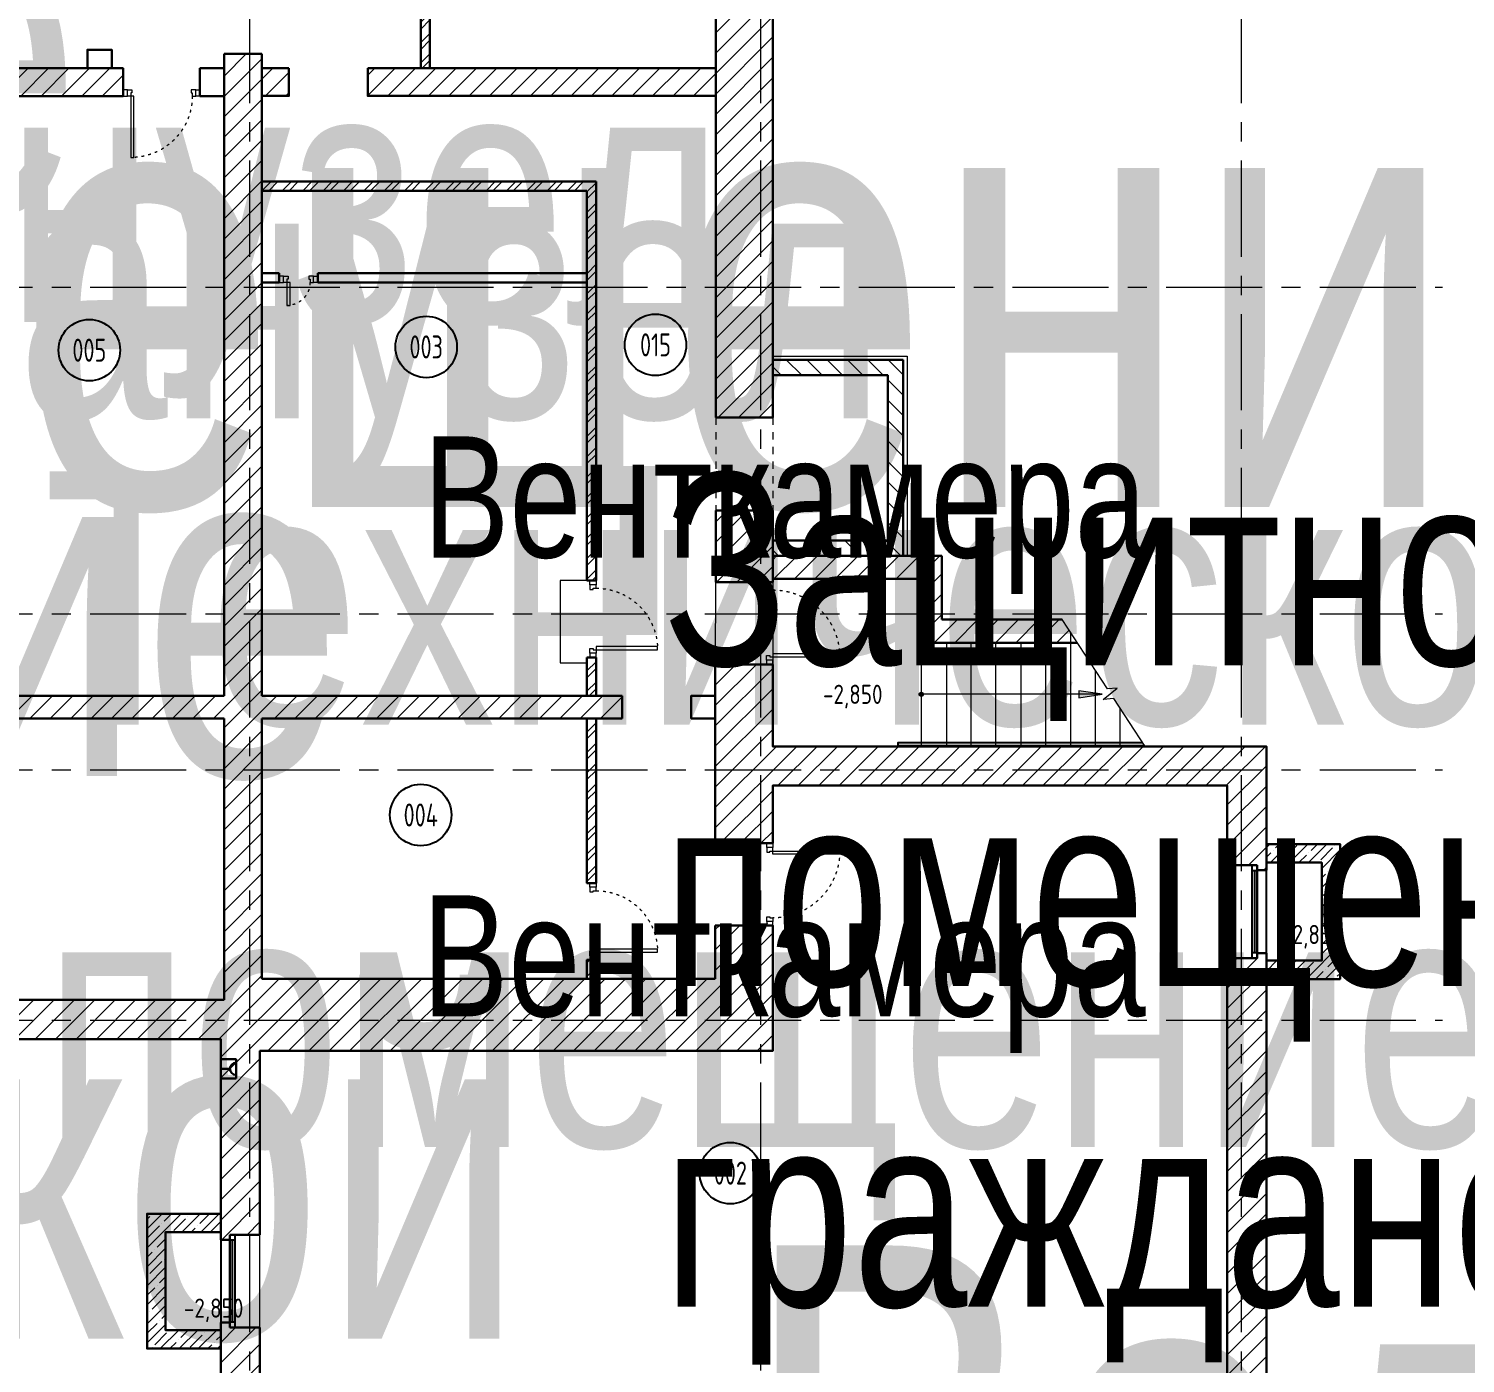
# Model space of a CAD drawing. Header units: millimetres. Extents: x -248073 to 8952771, y -150083 to 710860.
# Drawn here: x 52637 to 71329, y -118216 to -100844 of the extents above; entities that cross this region are included whole.
import ezdxf
from ezdxf import colors
from ezdxf.entities.mleader import LeaderData, LeaderLine
from ezdxf.enums import TextEntityAlignment as Align
from ezdxf.math import Vec2, Vec3

# ---------------------------------------------------------------- set-up
doc = ezdxf.new("R2018")
doc.units = ezdxf.units.MM
for name, pattern in [('ACAD_ISO03W100', [30, 12, -18]), ('CENTER', [2, 1.25, -0.25, 0.25, -0.25]), ('Штрих', [6.35, 3.175, -3.175])]:
    doc.linetypes.add(name, pattern=pattern)
for name, color, linetype, lineweight in [('АР_Двери', 5, 'Continuous', 18), ('АР_Лестницы', 6, 'Continuous', 15), ('АР_Лестницы ограждение', 94, 'Continuous', 25), ('АР_Маркер экспликации', 239, 'Continuous', 13), ('АР_МосжилНии_Стены', 202, 'Continuous', 30), ('АР_Номер помещения', 1, 'Continuous', 25), ('АР_Окна', 4, 'Continuous', 0), ('АР_Оси', 193, 'Continuous', 9), ('АР_Отметки', 250, 'Continuous', 15), ('АР_Перегородки кирпич', 244, 'Continuous', 30), ('АР_Перегородки_кирпич_Штрих', 244, 'Continuous', 5), ('АР_Сущ Несущая стена', 202, 'Continuous', 30), ('АР_Утеплитель', 250, 'Continuous', 9), ('АР_Штриховка монолит', 250, 'Continuous', 9), ('Подвал', 250, 'Continuous', 30)]:
    doc.layers.add(name, color=color, linetype=linetype, lineweight=lineweight)
doc.layers.add('АР_Названия помещений', color=124, linetype='Continuous', lineweight=5, plot=False)
doc.layers.add('АР_новое окно', color=160, linetype='Continuous')
doc.styles.add('ISOCPEUR', font='', dxfattribs={"width": 0.7})
doc.styles.get("Standard").update_dxf_attribs({"font": 'arial.ttf'})
doc.styles.get('ISOCPEUR').set_extended_font_data('ISOCPEUR')
pattern_1 = [(45, (331452.74, -175205.68), (-132.58252, 132.58252), [])]
pattern_2 = [(45, (331452.74, -175205.68), (-132.58252, 132.58252), []), (45, (331541.13, -175205.68), (-132.58252, 132.58252), [])]

# ---------------------------------------------------------------- blocks, each defined once
blk = doc.blocks.new('*U271')
at = {"color": 8}
for points in [[(-55, -80), (-55, 0), (-115, 0), (-115, -40), (-100, -40), (-100, -80), (-55, -80)], [(0, 0), (0, -80), (-55, -80), (-55, 0), (0, 0)], [(-1000, 0), (-1000, -80), (-945, -80), (-945, 0), (-1000, 0)], [(-945, -80), (-945, 0), (-885, 0), (-885, -40), (-900, -40), (-900, -80), (-945, -80)]]:
    blk.add_lwpolyline(points, dxfattribs=at)
blk.add_lwpolyline([(-100, -80), (-100, -880), (-140, -880), (-140, -80)], close=True, dxfattribs=at)
at = {"color": 8, "linetype": 'ACAD_ISO03W100', "ltscale": 3}
blk.add_arc((-100, -80), 800, 180, 270, dxfattribs=at)
blk = doc.blocks.new('*U290')
at = {"color": 8}
for points in [[(-55, -80), (-55, 0), (-115, 0), (-115, -40), (-100, -40), (-100, -80), (-55, -80)], [(0, 0), (0, -80), (-55, -80), (-55, 0), (0, 0)], [(-1070, 0), (-1070, -80), (-1015, -80), (-1015, 0), (-1070, 0)], [(-1015, -80), (-1015, 0), (-955, 0), (-955, -40), (-970, -40), (-970, -80), (-1015, -80)]]:
    blk.add_lwpolyline(points, dxfattribs=at)
blk.add_lwpolyline([(-100, -80), (-100, -950), (-140, -950), (-140, -80)], close=True, dxfattribs=at)
at = {"color": 8, "linetype": 'ACAD_ISO03W100', "ltscale": 3}
blk.add_arc((-100, -80), 870, 180, 270, dxfattribs=at)
blk = doc.blocks.new('*U280')
at = {"color": 8}
for points in [[(0, 0), (0, -80), (55, -80), (55, 0), (0, 0)], [(55, -80), (55, 0), (115, 0), (115, -40), (100, -40), (100, -80), (55, -80)], [(1015, -80), (1015, 0), (955, 0), (955, -40), (970, -40), (970, -80), (1015, -80)], [(1070, 0), (1070, -80), (1015, -80), (1015, 0), (1070, 0)]]:
    blk.add_lwpolyline(points, dxfattribs=at)
blk.add_lwpolyline([(100, -80), (100, -950), (140, -950), (140, -80)], close=True, dxfattribs=at)
at = {"color": 8, "linetype": 'ACAD_ISO03W100', "ltscale": 3}
blk.add_arc((100, -80), 870, 270, 0, dxfattribs=at)
blk = doc.blocks.new('*U337')
h = blk.add_hatch(color=8)
h.dxf.hatch_style = 1
edge = h.paths.add_edge_path()
edge.add_arc((0, 0), 27.6, 359.64, 719.64)
h = blk.add_hatch(color=8)
h.dxf.hatch_style = 1
h.paths.add_polyline_path([(2053, -44), (2053, 44), (2353, 0)])
at = {"color": 8}
blk.add_line((2353, 0), (0, 0), dxfattribs=at)
blk.add_lwpolyline([(2053, 44), (2053, -44), (2353, 0), (2053, 44)], dxfattribs=at)
blk.add_circle((0, 0), 27.6, dxfattribs=at)
blk = doc.blocks.new('*U289')
at = {"layer": 'АР_новое окно', "color": 8, "lineweight": 20}
for p, q in [((0, 1210), (-70, 1210)), ((0, 0), (-70, 0))]:
    blk.add_line(p, q, dxfattribs=at)
at = {"layer": 'АР_новое окно', "color": 8}
for p, q in [((-70, 1210), (-70, 0)), ((-70, 0), (-70, 1210)), ((0, 1140), (-70, 1140)), ((-35, 1140), (-35, 70)), ((0, 1210), (0, 0)), ((0, 70), (-70, 70))]:
    blk.add_line(p, q, dxfattribs=at)
blk = doc.blocks.new('*U292')
at = {"color": 8}
blk.add_lwpolyline([(100, 80), (100, 880), (140, 880), (140, 80)], close=True, dxfattribs=at)
for points in [[(0, 0), (0, 80), (55, 80), (55, 0), (0, 0)], [(55, 80), (55, 0), (115, 0), (115, 40), (100, 40), (100, 80), (55, 80)], [(945, 80), (945, 0), (885, 0), (885, 40), (900, 40), (900, 80), (945, 80)], [(1000, 0), (1000, 80), (945, 80), (945, 0), (1000, 0)]]:
    blk.add_lwpolyline(points, dxfattribs=at)
at = {"color": 8, "linetype": 'ACAD_ISO03W100', "ltscale": 3}
blk.add_arc((100, 80), 800, 0, 90, dxfattribs=at)
blk = doc.blocks.new('*U297')
at = {"layer": 'АР_Номер помещения', "color": 8}
blk.add_circle((-11423, 4692), 400, dxfattribs=at)
at = {"color": 8, "style": 'ISOCPEUR', "width": 0.7, "flags": 1}
blk.add_attdef('КАТЕГОРИЯ', (-499, -2092), '', height=250, dxfattribs=at)
at = {"layer": 'АР_Номер помещения', "color": 8, "style": 'ISOCPEUR', "width": 0.7}
blk.add_attdef('НОМЕР_ПОМЕЩЕНИЯ', text='', height=300, dxfattribs=at).set_placement((-11423, 4692), align=Align.MIDDLE_CENTER)
blk = doc.blocks.new('*U294')
at = {"layer": 'АР_Номер помещения', "color": 8}
blk.add_circle((-16009, 1351), 400, dxfattribs=at)
at = {"color": 8, "style": 'ISOCPEUR', "width": 0.7, "flags": 1}
blk.add_attdef('КАТЕГОРИЯ', (-499, -2092), '', height=250, dxfattribs=at)
at = {"layer": 'АР_Номер помещения', "color": 8, "style": 'ISOCPEUR', "width": 0.7}
blk.add_attdef('НОМЕР_ПОМЕЩЕНИЯ', text='', height=300, dxfattribs=at).set_placement((-16009, 1351), align=Align.MIDDLE_CENTER)
blk = doc.blocks.new('*U295')
at = {"layer": 'АР_Номер помещения', "color": 8}
blk.add_circle((-16081, 2125), 400, dxfattribs=at)
at = {"color": 8, "style": 'ISOCPEUR', "width": 0.7, "flags": 1}
blk.add_attdef('КАТЕГОРИЯ', (-499, -2092), '', height=250, dxfattribs=at)
at = {"layer": 'АР_Номер помещения', "color": 8, "style": 'ISOCPEUR', "width": 0.7}
blk.add_attdef('НОМЕР_ПОМЕЩЕНИЯ', text='', height=300, dxfattribs=at).set_placement((-16081, 2125), align=Align.MIDDLE_CENTER)
blk = doc.blocks.new('*U301')
at = {"layer": 'АР_Номер помещения', "color": 8}
blk.add_circle((-20284, 8672), 400, dxfattribs=at)
at = {"color": 8, "style": 'ISOCPEUR', "width": 0.7, "flags": 1}
blk.add_attdef('КАТЕГОРИЯ', (-499, -2092), '', height=250, dxfattribs=at)
at = {"layer": 'АР_Номер помещения', "color": 8, "style": 'ISOCPEUR', "width": 0.7}
blk.add_attdef('НОМЕР_ПОМЕЩЕНИЯ', text='', height=300, dxfattribs=at).set_placement((-20284, 8672), align=Align.MIDDLE_CENTER)
blk = doc.blocks.new('*U303')
at = {"color": 8, "style": 'ISOCPEUR', "width": 0.7, "flags": 1}
blk.add_attdef('КАТЕГОРИЯ', (-499, -2092), '', height=250, dxfattribs=at)
at = {"layer": 'АР_Номер помещения', "color": 8, "style": 'ISOCPEUR', "width": 0.7}
blk.add_attdef('НОМЕР_ПОМЕЩЕНИЯ', text='', height=300, dxfattribs=at).set_placement((-16009, 1351), align=Align.MIDDLE_CENTER)
blk = doc.blocks.new('*U304')
at = {"layer": 'АР_Номер помещения', "color": 8}
blk.add_circle((-16009, 1351), 400, dxfattribs=at)
at = {"color": 8, "style": 'ISOCPEUR', "width": 0.7, "flags": 1}
blk.add_attdef('КАТЕГОРИЯ', (-499, -2092), '', height=250, dxfattribs=at)
at = {"layer": 'АР_Номер помещения', "color": 8, "style": 'ISOCPEUR', "width": 0.7}
blk.add_attdef('НОМЕР_ПОМЕЩЕНИЯ', text='', height=300, dxfattribs=at).set_placement((-16009, 1351), align=Align.MIDDLE_CENTER)
blk = doc.blocks.new('*U305')
at = {"layer": 'АР_Номер помещения', "color": 8}
blk.add_circle((-5419, 417), 400, dxfattribs=at)
at = {"color": 8, "style": 'ISOCPEUR', "width": 0.7, "flags": 1}
blk.add_attdef('КАТЕГОРИЯ', (-499, -2092), '', height=250, dxfattribs=at)
at = {"layer": 'АР_Номер помещения', "color": 8, "style": 'ISOCPEUR', "width": 0.7}
blk.add_attdef('НОМЕР_ПОМЕЩЕНИЯ', text='', height=300, dxfattribs=at).set_placement((-5419, 417), align=Align.MIDDLE_CENTER)
blk = doc.blocks.new('*U306')
at = {"layer": 'АР_Номер помещения', "color": 8}
blk.add_circle((-8254, 2938), 400, dxfattribs=at)
at = {"color": 8, "style": 'ISOCPEUR', "width": 0.7, "flags": 1}
blk.add_attdef('КАТЕГОРИЯ', (-499, -2092), '', height=250, dxfattribs=at)
at = {"layer": 'АР_Номер помещения', "color": 8, "style": 'ISOCPEUR', "width": 0.7}
blk.add_attdef('НОМЕР_ПОМЕЩЕНИЯ', text='', height=300, dxfattribs=at).set_placement((-8254, 2938), align=Align.MIDDLE_CENTER)
blk = doc.blocks.new('*U268')
at = {"color": 8}
for points in [[(-500, 0), (-500, -80), (-445, -80), (-445, 0), (-500, 0)], [(-445, -80), (-445, 0), (-385, 0), (-385, -40), (-400, -40), (-400, -80), (-445, -80)], [(-55, -80), (-55, 0), (-115, 0), (-115, -40), (-100, -40), (-100, -80), (-55, -80)], [(0, 0), (0, -80), (-55, -80), (-55, 0), (0, 0)]]:
    blk.add_lwpolyline(points, dxfattribs=at)
blk.add_lwpolyline([(-100, -80), (-100, -380), (-140, -380), (-140, -80)], close=True, dxfattribs=at)
at = {"color": 8, "linetype": 'ACAD_ISO03W100', "ltscale": 3}
blk.add_arc((-100, -80), 300, 180, 270, dxfattribs=at)
blk = doc.blocks.new('_DotSmall')
at = {"color": 8, "linetype": 'ByBlock', "const_width": 0.5}
blk.add_lwpolyline([(-0.0625, 0, 1), (0.0625, 0, 1)], format="xyb", close=True, dxfattribs=at)

msp = doc.modelspace()

# ---------------------------------------------------------------- hatches: boundary and pattern name
at = {"layer": 'АР_Перегородки_кирпич_Штрих', "ltscale": 100}
h = msp.add_hatch(dxfattribs=at)
h.set_pattern_fill('ANSI32', color=8, scale=500)
h.set_pattern_definition(pattern_2)
h.paths.add_polyline_path([(56156.89, -99681.14), (55671.62, -99681.14), (55671.62, -99800), (56158.56, -99800)])
h.paths.add_polyline_path([(57856.56, -99680.38), (57129.58, -99680.38), (57129.58, -99800), (57737.04, -99800), (57737.04, -100040), (57856.56, -100040)])
h.paths.add_polyline_path([(57856.56, -100040), (57737.04, -100040), (57737.04, -101358.42), (57856.56, -101358.41)])
h = msp.add_hatch(dxfattribs=at)
h.set_pattern_fill('ANSI32', color=8, scale=500)
h.set_pattern_definition([(45, (-913947.12, -13238.9), (-132.58252, 132.58252), []), (45, (-913858.73, -13238.9), (-132.58252, 132.58252), [])])
h.paths.add_polyline_path([(60019.69, -102834.9), (55671.62, -102834.9), (55671.62, -102954.9), (59899.69, -102954.9), (59899.69, -104023.16), (59905.4, -104017.21), (59905.4, -104137.21), (59899.69, -104143.24), (59899.69, -108027.54), (60019.69, -108027.54), (60019.69, -104143.16)])
h = msp.add_hatch(dxfattribs=at)
h.set_pattern_fill('ANSI32', color=8, scale=500)
h.set_pattern_definition(pattern_2)
h.paths.add_polyline_path([(60019.69, -109027.54), (59899.69, -109027.54), (59899.69, -109526.91), (60019.69, -109526.91)])
h.paths.add_polyline_path([(60019.69, -109821.21), (59899.49, -109821.21), (59899.49, -110490), (60019.69, -110490)])
h.paths.add_polyline_path([(60019.69, -110490), (59899.49, -110490), (59899.49, -111965.05), (60019.69, -111965.05), (60019.69, -111926.16)])
h = msp.add_hatch(dxfattribs=at)
h.set_pattern_fill('ANSI32', color=8, scale=500)
h.set_pattern_definition(pattern_2)
h.paths.add_polyline_path([(60019.79, -112965.05), (59939.69, -112965.05), (59899.59, -112965.05), (59899.49, -113209.2), (60019.69, -113209.2)])
at = {"layer": 'АР_Штриховка монолит', "ltscale": 100}
h = msp.add_hatch(dxfattribs=at)
h.set_pattern_fill('ANSI31', color=8, scale=1500)
h.set_pattern_definition(pattern_1)
h.paths.add_polyline_path([(51365, -88555), (45029.97, -88555), (45029.97, -88673.91), (45094.97, -88673.91), (45094.97, -88743.91), (45094.97, -88855), (51365, -88855)])
h.paths.add_polyline_path([(51365, -88855), (45094.97, -88855.57), (45094.97, -89038.05), (51158.48, -89038.05), (51158.48, -92002.85), (49782.2, -92002.85), (49782.2, -92520), (51365, -92520)])
h.paths.add_polyline_path([(53569.94, -92520), (51365, -92520), (51365, -92934.36), (53569.94, -92934.36)])
h.paths.add_polyline_path([(51365, -92520), (49782.2, -92520), (49782.2, -92994.56), (50990.42, -92994.56), (50990.42, -92934.36), (51365, -92934.36)])
h.paths.add_polyline_path([(53569.94, -92271.26), (51664.96, -92271.26), (51665, -88855), (51365, -88855), (51365, -92520), (53569.94, -92520)])
h.paths.add_polyline_path([(51665, -88555), (51365, -88555), (51365, -88855), (51665, -88855)])
h.paths.add_polyline_path([(55515, -92271.26), (53569.94, -92271.26), (53569.94, -92520), (55515, -92520)])
h.paths.add_polyline_path([(55515, -92520), (53569.94, -92520), (53569.94, -92934.36), (55515, -92934.36)])
h.paths.add_polyline_path([(55515, -92934.36), (55179.76, -92934.36), (55179.76, -93400.59), (55259.76, -93400.59), (55515, -93400.59)])
h.paths.add_polyline_path([(57079.94, -92520), (55515, -92520), (55515, -92934.36), (57079.94, -92934.36)])
h.paths.add_polyline_path([(57079.94, -92271.26), (55515, -92271.26), (55515, -92520), (57079.94, -92520)])
h.paths.add_polyline_path([(62165, -92271.26), (57079.94, -92271.26), (57079.94, -92520), (62165, -92520)])
h.paths.add_polyline_path([(62318.27, -92271.26), (62165, -92271.26), (62165, -92520), (62318.27, -92520)])
h.paths.add_polyline_path([(55671.62, -92934.36), (55515, -92934.36), (55515, -93400.59), (55671.62, -93400.59)])
h.paths.add_polyline_path([(50990.42, -92994.56), (47569.94, -92994.56), (47569.94, -93942.58), (50990.42, -93942.58)])
h.paths.add_polyline_path([(51365, -92934.36), (50990.42, -92934.36), (50990.42, -98725.37), (51365, -98725.37)])
h.paths.add_polyline_path([(51541.21, -92934.36), (51365, -92934.36), (51365, -98725.37), (51541.21, -98725.37)])
h.paths.add_polyline_path([(47569.94, -92994.56), (17473.63, -92994.56), (17473.63, -93942.58), (47569.94, -93942.58)])
h.paths.add_polyline_path([(62318.27, -107114.96), (62165, -107114.96), (62165, -108048.73), (62318.27, -108048.73)])
h.paths.add_polyline_path([(62165, -105904.96), (62318.27, -105904.96), (62318.27, -92520), (62165, -92520)])
h.paths.add_polyline_path([(61575.49, -105904.96), (62165, -105904.96), (62165, -92520), (57079.94, -92520), (57079.94, -92934.36), (61575.49, -92934.36)])
h.paths.add_polyline_path([(62165, -107114.96), (61575.49, -107114.96), (61575.49, -108048.73), (62165, -108048.73)])
h = msp.add_hatch(dxfattribs=at)
h.set_pattern_fill('ANSI31', color=8, scale=1500)
h.set_pattern_definition(pattern_1)
h.paths.add_polyline_path([(47595.09, -104425.99), (47085.09, -104425.99), (47085.09, -108040.62), (42685, -108040.62), (42685, -108460), (47595.09, -108460)])
h.paths.add_polyline_path([(51541.21, -104425.99), (47587.5, -104425.99), (50990.42, -104425.99), (50990.42, -108460), (51541.21, -108460)])
h.paths.add_polyline_path([(51365, -108460), (50990.42, -108460), (50990.42, -110490), (51365, -110490)])
h.paths.add_polyline_path([(51541.21, -110490), (50990.42, -110490), (50990.42, -113484.79), (51541.21, -113484.79)])
h.paths.add_polyline_path([(47535, -110490), (47085.09, -110490), (47085.09, -113994.79), (47535, -113994.79)])
h.paths.add_polyline_path([(47595.09, -108460), (42685, -108460), (42685, -108591.24), (47085.09, -108591.24), (47085.09, -110490), (47595.09, -110490)])
h.paths.add_polyline_path([(51365, -113750), (47535, -113750), (47535, -113994.79), (51365, -113994.79)])
h.paths.add_polyline_path([(51365, -113484.79), (47595.09, -113484.79), (47595.09, -110490), (47535, -110490), (47535, -113750), (51365, -113750)])
h.paths.add_polyline_path([(55515, -110490), (55179.76, -110490), (55179.76, -113484.79), (51365, -113484.79), (51365, -113750), (55515, -113750)])
h.paths.add_polyline_path([(55515, -113750), (51365, -113750), (51365, -113994.79), (55135.67, -113994.79), (55135.67, -116606.84), (55254.59, -116606.84), (55254.59, -116541.84), (55515, -116541.84)])
h.paths.add_polyline_path([(62318.43, -113750.12), (55515, -113750), (55515, -116541.84), (55645.67, -116541.84), (55645.67, -114148.71), (62318.43, -114148.83)])
h.paths.add_polyline_path([(62319.09, -112518.33), (61570.66, -112518.2), (61570.66, -113209.2), (55671.62, -113209.2), (55671.62, -110490), (55515, -110490), (55515, -113750), (62319.09, -113750.12)])
h.paths.add_polyline_path([(55515, -108460), (55179.76, -108460), (55179.76, -109526.91), (51541.21, -109526.91), (51541.21, -108460), (51365, -108460), (51365, -110490), (51541.21, -110490), (51541.21, -109821.21), (55179.76, -109821.21), (55179.76, -110490), (55515, -110490)])
h.paths.add_polyline_path([(60358.01, -109526.91), (55671.62, -109526.91), (55671.62, -108460), (55515, -108460), (55515, -110490), (55671.62, -110490), (55671.62, -109821.21), (60358.01, -109821.21)])
h.paths.add_polyline_path([(55515, -104210), (55179.76, -104210), (55179.76, -108460), (55515, -108460)])
h.paths.add_polyline_path([(55671.62, -104210), (55515, -104210), (55515, -108460), (55671.62, -108460)])
h.paths.add_polyline_path([(55671.62, -101173.19), (55179.76, -101173.19), (55179.76, -104210), (55671.62, -104210)])
h.paths.add_polyline_path([(53865.29, -101358.42), (51541.21, -101358.42), (51541.25, -101720.65), (53865.32, -101720.65)])
h.paths.add_polyline_path([(56021.53, -101358.42), (55671.62, -101358.42), (55671.62, -101718.86), (56021.53, -101718.86)])
h.paths.add_polyline_path([(61575.49, -101358.42), (57047.23, -101358.42), (57047.23, -101718.86), (61575.49, -101718.86)])
h.paths.add_polyline_path([(62165, -109119.75), (61570.66, -109119.75), (61570.66, -110490), (62165, -110490)])
h.paths.add_polyline_path([(62318.27, -109119.75), (62165, -109119.75), (62165, -110490), (68415, -110490), (68415, -110185.67), (62318.27, -110185.67)])
h.paths.add_polyline_path([(62165, -110490), (61570.66, -110490), (61570.66, -111446.65), (62165, -111447.07)], flags=17)
h.paths.add_polyline_path([(68415, -110490), (62165, -110490), (62165, -111447.07), (62318.27, -111447.17), (62318.27, -110695.67), (68231.81, -110695.67), (68231.81, -111730.55), (68415, -111730.55)])
h.paths.add_polyline_path([(68741.62, -110490), (68415, -110490), (68415, -111730.55), (68622.9, -111730.55), (68622.9, -111795.55), (68741.62, -111795.55)])
h.paths.add_polyline_path([(68741.62, -110185.67), (68415, -110185.67), (68415, -110490), (68741.62, -110490)])
h = msp.add_hatch(dxfattribs=at)
h.set_pattern_fill('ANSI31', color=8, scale=1500, angle=-90)
h.set_pattern_definition([(315, (-24205.65, -430256.19), (132.58252, 132.58252), [])])
h.paths.add_polyline_path([(62325, -107704.85), (64015, -107705), (64015.23, -105154.97), (62325.13, -105154.85), (62325.07, -105354.86), (63815.21, -105354.97), (63814.93, -107504.98), (62325, -107505)])
h = msp.add_hatch(dxfattribs=at)
h.set_pattern_fill('ANSI31', color=8, scale=1500)
h.set_pattern_definition([(45, (346742.01, -175205.68), (-132.58252, 132.58252), [])])
h.paths.add_polyline_path([(66280.61, -108835.67), (66084.68, -108535.68), (64519.77, -108535.7), (64519.77, -107705), (62318.27, -107705), (62318.26, -108005), (64219.76, -108005), (64219.76, -108835.69)])
h = msp.add_hatch(dxfattribs=at)
h.set_pattern_fill('ANSI35', color=8, scale=700)
h.set_pattern_definition([(45, (385364.74, -216349.93), (-123.74369, 123.74369), []), (45, (385488.48, -216349.93), (-123.74369, 123.74369), [218.75, -43.75, 0, -43.75])])
h.paths.add_polyline_path([(69460.21, -112973.6), (69460.21, -111697.39), (68741.81, -111697.39), (68741.81, -111457.39), (69700.21, -111457.39), (69700.21, -113213.6), (68741.81, -113213.6), (68741.81, -112973.6)])
h = msp.add_hatch(dxfattribs=at)
h.set_pattern_fill('ANSI31', color=8, scale=1500)
h.set_pattern_definition(pattern_1)
h.paths.add_polyline_path([(55645.67, -117751.72), (55254.59, -117751.72), (55254.59, -117686.72), (55135.67, -117686.72), (55135.67, -120309.19), (55645.67, -120309.19)])
h.paths.add_polyline_path([(62165, -119799.03), (55647.94, -119799.03), (55647.94, -120309.19), (62165, -120309.19)])
h.paths.add_polyline_path([(68415, -119799.03), (62165, -119799.03), (62165, -120309.19), (68415, -120309.19)])
h.paths.add_polyline_path([(68741.62, -112940.44), (68231.81, -112940.44), (68231.81, -120309.19), (68741.62, -120309.19)])
h = msp.add_hatch(dxfattribs=at)
h.set_pattern_fill('ANSI35', color=8, scale=700, angle=180)
h.set_pattern_definition([(225, (-261487.25, -13132.35), (123.74369, -123.74369), []), (225, (-261611, -13132.35), (123.74369, -123.74369), [218.75, -43.75, 0, -43.75])])
h.paths.add_polyline_path([(54417.28, -116508.67), (54417.28, -117784.89), (55135.67, -117784.89), (55135.67, -118024.89), (54177.28, -118024.89), (54177.28, -116268.67), (55135.67, -116268.67), (55135.67, -116508.67)])

# ---------------------------------------------------------------- linework, layer by layer
at = {"layer": 'АР_Лестницы', "color": 8, "ltscale": 100}
for p, q in [((66192.28, -108700.42), (66192.28, -110185.67)), ((64249.41, -108835.67), (64249.41, -110185.67)), ((64580.99, -110185.67), (64580.96, -108835.67)), ((64895.78, -108835.67), (64895.78, -110185.67)), ((65221.89, -110185.67), (65221.86, -108835.69)), ((65546.59, -108835.67), (65546.59, -110185.67)), ((65869.87, -110185.67), (65869.84, -108835.67))]:
    msp.add_line(p, q, dxfattribs=at)
at = {"layer": 'АР_Лестницы', "color": 8}
msp.add_lwpolyline([(67162.35, -110185.67), (66755.6, -109562.91), (66616.83, -109576.7), (66798.05, -109428.92), (66673.95, -109437.89), (66084.68, -108535.68)], dxfattribs=at)
at = {"layer": 'АР_Лестницы', "color": 8, "ltscale": 100}
for points in [[(66515.64, -110185.67), (66515.64, -109195.5)], [(66838.99, -110185.67), (66838.99, -109688.07)]]:
    msp.add_lwpolyline(points, dxfattribs=at)
at = {"layer": 'АР_Лестницы ограждение', "color": 8, "ltscale": 100}
msp.add_lwpolyline([(67158.37, -110179.58), (63948.16, -110179.58), (63948.16, -110135.13), (67129.34, -110135.13)], dxfattribs=at)
at = {"layer": 'АР_МосжилНии_Стены', "color": 8, "ltscale": 100}
for p, q in [((55671.62, -101173.19), (55179.76, -101173.19)), ((55179.76, -101173.19), (55179.76, -109526.91)), ((55671.62, -109526.91), (55671.62, -101173.19)), ((62318.27, -105904.96), (62318.27, -105786.46)), ((55179.76, -109526.91), (51541.21, -109526.91)), ((60358.01, -109526.91), (55671.62, -109526.91)), ((60358.01, -109821.21), (60358.01, -109526.91)), ((55179.76, -109821.21), (51541.21, -109821.21)), ((55179.76, -109821.21), (55179.76, -113484.79)), ((55671.62, -113209.2), (55671.62, -109821.21)), ((55671.62, -109821.21), (60358.01, -109821.21)), ((68622.9, -111730.55, 0.37), (68231.81, -111730.55, 0.37)), ((68622.9, -111730.55, 0.37), (68622.9, -111795.55, 0.37)), ((68622.9, -111795.55, 0.37), (68741.81, -111795.55, 0.37)), ((61570.66, -112518.2), (61570.66, -113209.2)), ((68622.9, -112875.44, 0.37), (68622.9, -112940.44, 0.37)), ((68622.9, -112875.44, 0.37), (68741.81, -112875.44, 0.37)), ((68622.9, -112940.44, 0.37), (68231.81, -112940.44, 0.37)), ((61570.66, -113209.2), (55671.62, -113209.2)), ((55179.76, -113484.79), (47595.09, -113484.79)), ((55254.59, -116606.84, 0.37), (55135.67, -116606.84, 0.37)), ((55254.59, -116541.84, 0.37), (55645.67, -116541.84, 0.37)), ((55254.59, -116606.84, 0.37), (55254.59, -116541.84, 0.37)), ((55254.59, -117686.72, 0.37), (55135.67, -117686.72, 0.37)), ((55254.59, -117751.72, 0.37), (55254.59, -117686.72, 0.37)), ((55254.59, -117751.72, 0.37), (55645.67, -117751.72, 0.37))]:
    msp.add_line(p, q, dxfattribs=at)
for points in [[(62318.27, -105904.96), (62318.27, -92271.26), (51664.96, -92271.26), (51665, -88555), (45029.97, -88555), (45029.97, -88673.91)], [(61575.49, -105904.96), (61575.49, -92934.36), (50990.42, -92934.36), (50990.42, -98725.37), (51541.21, -98725.37), (51541.21, -92934.36)], [(55896.9, -104145.79), (55671.62, -104145.79), (55671.62, -104028.11), (55896.9, -104028.11)], [(55896.9, -104145.79), (55896.9, -104028.11)], [(56396.9, -104028.11), (59899.69, -104028.11), (59899.69, -104145.79), (56396.9, -104145.79)], [(56396.9, -104028.11), (56396.9, -104145.79)], [(61575.49, -108048.73), (61575.49, -107114.96)], [(61575.49, -108048.73), (62318.27, -108048.73), (62318.27, -107114.96)], [(35750.45, -108591.24), (47085.09, -108591.24), (47085.09, -113994.79), (55135.67, -113994.79), (55135.67, -116606.84)], [(68741.62, -111795.55), (68741.62, -110185.67), (62318.27, -110185.67), (62318.27, -109119.75), (61570.66, -109119.75), (61570.66, -111446.65)], [(61570.66, -109526.91), (61258.01, -109526.91), (61258.01, -109821.21), (61570.66, -109821.21)], [(61570.66, -111446.65), (62318.27, -111447.17), (62318.27, -110695.67), (68231.81, -110695.67), (68231.81, -111730.55)], [(55645.67, -116541.84), (55645.67, -114148.71), (62318.27, -114148.71), (62319.59, -112518.2), (61570.66, -112518.2)], [(55135.67, -117686.72), (55135.67, -120309.19), (68741.62, -120309.19), (68741.62, -112875.44)], [(68231.81, -112940.44), (68231.81, -119799.03), (55645.67, -119799.03), (55645.67, -117751.72)]]:
    msp.add_lwpolyline(points, dxfattribs=at)
for points in [[(53401.47, -101358.42), (53718.02, -101358.42), (53718.02, -101118.38), (53401.47, -101118.38)], [(51541.21, -101358.42), (53865.29, -101358.42), (53865.32, -101720.65), (51541.25, -101720.65)], [(54865.32, -101358.42), (55179.76, -101358.42), (55179.76, -101720.65), (54865.32, -101720.65)], [(56021.53, -101358.42), (55671.62, -101358.42), (55671.62, -101718.86), (56021.53, -101718.86)], [(57047.23, -101358.42), (61575.49, -101358.42), (61575.49, -101718.86), (57047.23, -101718.86)], [(55335.23, -114507.51), (55335.23, -114257.18), (55135.67, -114257.18), (55135.67, -114507.51)]]:
    msp.add_lwpolyline(points, close=True, dxfattribs=at)
at = {"layer": 'АР_новое окно', "color": 8}
for p, q in [((68741.81, -112875.44, 0.37), (68741.81, -111795.55, 0.37)), ((55135.67, -116606.84, 0.37), (55135.67, -117686.72, 0.37))]:
    msp.add_line(p, q, dxfattribs=at)
at = {"layer": 'АР_Окна', "color": 8, "lineweight": 15, "ltscale": 100}
for p, q in [((68231.81, -111730.55, 0.37), (68231.81, -112940.44, 0.37)), ((55645.67, -117751.72, 0.37), (55645.67, -116541.84, 0.37))]:
    msp.add_line(p, q, dxfattribs=at)
at = {"layer": 'АР_Оси', "color": 8, "linetype": 'CENTER', "ltscale": 1000}
for p, q in [((55515, -121811.27), (55515, -87503.79)), ((62165, -121811.27), (62165, -87503.79)), ((68415, -121811.27), (68415, -87503.79)), ((-12563.76, -104210), (71033.41, -104210)), ((-12563.76, -108460), (71033.41, -108460)), ((-12563.76, -110490), (71033.41, -110490)), ((-12563.76, -113750), (71033.41, -113750))]:
    msp.add_line(p, q, dxfattribs=at)
at = {"layer": 'АР_Перегородки кирпич', "color": 8, "linetype": 'Continuous', "ltscale": 100}
for p, q in [((55671.62, -102834.9), (60019.69, -102834.9)), ((55671.62, -102952.27), (55671.62, -102834.9)), ((55671.62, -102954.9), (59899.69, -102954.9)), ((59899.69, -104143.16), (59899.69, -102954.9)), ((60019.69, -108027.54), (60019.69, -102834.9)), ((59899.69, -108027.54), (59899.69, -104143.16)), ((59899.69, -108027.54), (60019.69, -108027.54)), ((59899.69, -109526.91), (59899.69, -109027.54)), ((59899.69, -109027.54), (60019.69, -109027.54)), ((60019.69, -109526.91), (60019.69, -109027.54))]:
    msp.add_line(p, q, dxfattribs=at)
msp.add_lwpolyline([(57129.58, -99680.38), (57856.56, -99680.38), (57856.56, -101358.41), (57737.04, -101358.42), (57737.04, -99800), (57129.58, -99800), (57129.58, -99680.38)], dxfattribs=at)
for points in [[(60019.69, -109821.21), (59899.49, -109821.21), (59899.49, -111965.05), (60019.69, -111965.05)], [(60019.79, -112965.05), (59899.59, -112965.05), (59899.49, -113209.2), (60019.69, -113209.2)]]:
    msp.add_lwpolyline(points, close=True, dxfattribs=at)
at = {"layer": 'АР_Сущ Несущая стена', "color": 8, "ltscale": 100}
for p, q in [((62325.06, -105154.84), (64015.09, -105154.98)), ((64015.09, -105154.98), (64015.09, -105354.98)), ((62324.94, -107705), (64519.77, -107705)), ((64519.77, -107705), (64519.77, -108535.7)), ((64219.77, -108005), (62318.26, -108005)), ((64219.77, -108835.68), (64219.77, -108005))]:
    msp.add_line(p, q, dxfattribs=at)
at = {"layer": 'АР_Сущ Несущая стена', "color": 8, "linetype": 'Штрих', "lineweight": 9, "ltscale": 30}
for p, q in [((61575.49, -105904.96), (61575.49, -107114.96)), ((62318.27, -105904.96), (62318.27, -107114.96))]:
    msp.add_line(p, q, dxfattribs=at)
at = {"layer": 'АР_Сущ Несущая стена', "color": 8, "ltscale": 100}
for points in [[(62325, -107505), (63814.93, -107504.98), (63815.23, -105354.96), (62325.06, -105354.86)], [(64015.23, -105354.97), (64014.86, -107705), (62325, -107704.85)], [(62318.27, -105904.96), (61575.49, -105904.96)], [(61575.49, -107114.96), (62318.27, -107114.96)], [(64519.77, -108535.7), (66084.68, -108535.68)], [(66280.61, -108835.67), (64219.77, -108835.71)]]:
    msp.add_lwpolyline(points, dxfattribs=at)
at = {"layer": 'АР_Утеплитель', "color": 8, "ltscale": 0.25}
for p, q in [((62325.06, -105105), (64065.1, -105104.98)), ((64065.1, -105104.98), (64065.01, -107705)), ((63895.01, -107789.32), (63895.01, -107789.32))]:
    msp.add_line(p, q, dxfattribs=at)
at = {"layer": 'Подвал', "color": 8, "lineweight": 9, "ltscale": 100}
for p, q in [((61571.41, -108049.74), (61570.66, -109120.46)), ((62318.27, -108048.73), (62317.52, -109119.44))]:
    msp.add_line(p, q, dxfattribs=at)
at = {"layer": 'Подвал', "color": 8, "ltscale": 100}
msp.add_line((55254.5, -114382.34), (55135.67, -114382.34), dxfattribs=at)
at = {"layer": 'Подвал', "color": 8, "lineweight": 9, "ltscale": 100}
msp.add_lwpolyline([(59899.69, -108027.54), (59551.49, -108027.54), (59551.49, -109098.57), (59899.69, -109098.57)], dxfattribs=at)
at = {"layer": 'Подвал', "color": 8, "ltscale": 100, "elevation": 0.37}
for points in [[(68741.81, -111457.39), (69700.21, -111457.39), (69700.21, -113213.6), (68741.81, -113213.6)], [(68741.81, -111697.39), (69460.21, -111697.39), (69460.21, -112973.6), (68741.81, -112973.6)], [(55135.67, -118024.89), (54177.28, -118024.89), (54177.28, -116268.67), (55135.67, -116268.67)], [(55135.67, -117784.89), (54417.28, -117784.89), (54417.28, -116508.67), (55135.67, -116508.67)]]:
    msp.add_lwpolyline(points, dxfattribs=at)
at = {"layer": 'Подвал', "color": 8, "ltscale": 100}
msp.add_arc((55335.23, -114382.34), 80.73, 90, 270, dxfattribs=at)

# ---------------------------------------------------------------- block references
at = {"layer": 'АР_Двери', "color": 8, "xscale": -1}
for name, p, rotation in [('*U292', (53865.32, -101640.65), 180), ('*U271', (59939.69, -109027.54), 90), ('*U290', (62238.27, -109119.75), 90), ('*U280', (62239.59, -111448.2), 90), ('*U271', (59939.69, -112965.05), 90)]:
    msp.add_blockref(name, p, dxfattribs=dict(at, rotation=rotation))
msp.add_blockref('*U268', (55896.9, -104065.79), dxfattribs=at)
at = {"layer": 'АР_Лестницы', "color": 8, "ltscale": 75}
msp.add_blockref('*U337', (64249.41, -109508.1), dxfattribs=at)
at = {"layer": 'АР_Маркер экспликации', "color": 8}
ref = msp.add_blockref('*U303', (57413.08, -92072.18), dxfattribs=at)
lines = msp.add_mtext('\\W0.8000;Техническое помещение для прокладки инженерных коммуникаций', dxfattribs={"layer": 'АР_Названия помещений', "color": 8, "insert": (41493.94, -91737.68), "char_height": 5749.5072, "width": 926.94, "attachment_point": 1})
ref.add_attrib('ИМЯ_ПОМЕЩЕНИЯ', '', (41493.94, -91737.68), dxfattribs={"flags": 104}).embed_mtext(lines)
ref = msp.add_blockref('*U301', (51713.42, -106665.49), dxfattribs=at)
lines = msp.add_mtext('\\W0.8000;Защитное помещение гражданской обороны', dxfattribs={"layer": 'АР_Названия помещений', "color": 8, "insert": (31415.51, -98860.18), "char_height": 4391.6661, "width": 926.94, "attachment_point": 1})
ref.add_attrib('ИМЯ_ПОМЕЩЕНИЯ', '', (31415.51, -98860.18), dxfattribs={"flags": 104}).embed_mtext(lines)
ref = msp.add_blockref('*U306', (55305.91, -104467.15), dxfattribs=at)
ref.add_attrib('НОМЕР_ПОМЕЩЕНИЯ', '013', dxfattribs={"layer": 'АР_Номер помещения', "color": 8, "height": 300, "style": 'ISOCPEUR', "width": 0.7}).set_placement((47052.01, -101529.18), align=Align.MIDDLE_CENTER)
lines = msp.add_mtext('\\W0.8000;Санузел', dxfattribs={"layer": 'АР_Названия помещений', "color": 8, "insert": (47824.38, -101365.72), "char_height": 3297.5956, "width": 926.94, "attachment_point": 1})
ref.add_attrib('ИМЯ_ПОМЕЩЕНИЯ', '', (47824.38, -101365.72), dxfattribs={"flags": 104}).embed_mtext(lines)
ref = msp.add_blockref('*U305', (55322.91, -102366.65), dxfattribs=at)
ref.add_attrib('НОМЕР_ПОМЕЩЕНИЯ', '014', dxfattribs={"layer": 'АР_Номер помещения', "color": 8, "height": 300, "style": 'ISOCPEUR', "width": 0.7}).set_placement((49904.01, -101949.68), align=Align.MIDDLE_CENTER)
lines = msp.add_mtext('\\W0.8000;Санузел', dxfattribs={"layer": 'АР_Названия помещений', "color": 8, "insert": (49937.51, -102617.18), "char_height": 3297.5956, "width": 926.94, "attachment_point": 1})
ref.add_attrib('ИМЯ_ПОМЕЩЕНИЯ', '', (49937.51, -102617.18), dxfattribs={"flags": 104}).embed_mtext(lines)
ref = msp.add_blockref('*U304', (69434.68, -106379.53), dxfattribs=at)
ref.add_attrib('НОМЕР_ПОМЕЩЕНИЯ', '005', dxfattribs={"layer": 'АР_Номер помещения', "color": 8, "height": 300, "style": 'ISOCPEUR', "width": 0.7}).set_placement((53425.22, -105028.56), align=Align.MIDDLE_CENTER)
lines = msp.add_mtext('\\W0.8000;Техническое помещение для прокладки инженерных коммуникаций', dxfattribs={"layer": 'АР_Названия помещений', "color": 8, "insert": (52828.72, -106604.56), "char_height": 3297.5956, "width": 926.94, "attachment_point": 1})
ref.add_attrib('ИМЯ_ПОМЕЩЕНИЯ', '', (52828.72, -106604.56), dxfattribs={"flags": 104}).embed_mtext(lines)
ref = msp.add_blockref('*U294', (73818.47, -106337.33), dxfattribs=at)
ref.add_attrib('НОМЕР_ПОМЕЩЕНИЯ', '003', dxfattribs={"layer": 'АР_Номер помещения', "color": 8, "height": 300, "style": 'ISOCPEUR', "width": 0.7}).set_placement((57809.01, -104986.36), align=Align.MIDDLE_CENTER)
lines = msp.add_mtext('\\W0.8000;Венткамера', dxfattribs={"layer": 'АР_Названия помещений', "color": 8, "insert": (57766.56, -106150.91), "char_height": 1576.7822, "width": 926.94, "attachment_point": 1})
ref.add_attrib('ИМЯ_ПОМЕЩЕНИЯ', '', (57766.56, -106150.91), dxfattribs={"flags": 104}).embed_mtext(lines)
ref = msp.add_blockref('*U301', (81076.01, -113631.28), dxfattribs=at)
ref.add_attrib('НОМЕР_ПОМЕЩЕНИЯ', '015', dxfattribs={"layer": 'АР_Номер помещения', "color": 8, "height": 300, "style": 'ISOCPEUR', "width": 0.7}).set_placement((60792.09, -104959.48), align=Align.MIDDLE_CENTER)
lines = msp.add_mtext('\\W0.8000;Защитное помещение гражданской обороны', dxfattribs={"layer": 'АР_Названия помещений', "color": 8, "insert": (60894.42, -106626.51), "char_height": 2503.6509, "width": 899.7947, "attachment_point": 1})
ref.add_attrib('ИМЯ_ПОМЕЩЕНИЯ', '', (60894.42, -106626.51), dxfattribs={"flags": 104}).embed_mtext(lines)
ref = msp.add_blockref('*U295', (73818.47, -113203.64), dxfattribs=at)
ref.add_attrib('НОМЕР_ПОМЕЩЕНИЯ', '004', dxfattribs={"layer": 'АР_Номер помещения', "color": 8, "height": 300, "style": 'ISOCPEUR', "width": 0.7}).set_placement((57737.89, -111079.05), align=Align.MIDDLE_CENTER)
lines = msp.add_mtext('\\W0.8000;Венткамера', dxfattribs={"layer": 'АР_Названия помещений', "color": 8, "insert": (57752.52, -112123.38), "char_height": 1576.7822, "width": 926.94, "attachment_point": 1})
ref.add_attrib('ИМЯ_ПОМЕЩЕНИЯ', '', (57752.52, -112123.38), dxfattribs={"flags": 104}).embed_mtext(lines)
ref = msp.add_blockref('*U297', (73189.98, -120432.14), dxfattribs=at)
ref.add_attrib('НОМЕР_ПОМЕЩЕНИЯ', '002', dxfattribs={"layer": 'АР_Номер помещения', "color": 8, "height": 300, "style": 'ISOCPEUR', "width": 0.7}).set_placement((61766.64, -115740.19), align=Align.MIDDLE_CENTER)
lines = msp.add_mtext('\\W0.8000;Водомерный узел и насосная', dxfattribs={"layer": 'АР_Названия помещений', "color": 8, "insert": (61881.6, -116681.68), "char_height": 5552.794, "width": 926.94, "attachment_point": 1})
ref.add_attrib('ИМЯ_ПОМЕЩЕНИЯ', '', (61881.6, -116681.68), dxfattribs={"flags": 104}).embed_mtext(lines)
at = {"layer": 'АР_новое окно', "color": 8, "xscale": -1}
msp.add_blockref('*U289', (68552.9, -112940.44, 0.37), dxfattribs=at)
at = {"layer": 'АР_новое окно', "color": 8, "xscale": -1, "rotation": 180}
msp.add_blockref('*U289', (55324.59, -116541.84, 0.37), dxfattribs=at)

# ---------------------------------------------------------------- leaders
at = {"layer": 'АР_Отметки', "color": 8}
ml = msp.add_multileader_mtext('Standard', dxfattribs=at)
ml.set_content('{\\W0.8;-2,850}', color=8, style='ISOCPEUR')
ml.set_leader_properties(color=8, linetype='Continuous', lineweight=-1)
ml.set_arrow_properties(name='DOTSMALL')
ml.build(insert=Vec2(0, 0))
ml.multileader.update_dxf_attribs({"has_text_frame": 1, "text_left_attachment_type": 4, "text_right_attachment_type": 4, "dogleg_length": 100, "arrow_head_size": 180})
ctx = ml.context
ctx.base_point, ctx.char_height, ctx.arrow_head_size, ctx.landing_gap_size, ctx.plane_origin = Vec3(62921.57, -109716.3), 250, 180, 50, Vec3(62840.18, -110994.42)
ctx.left_attachment, ctx.right_attachment = 4, 4
notes = []
notes.append((ctx, [(0, (0, 0, 0), (0, 0), (1, 0), 1, [])]))
ctx.mtext.insert, ctx.mtext.width, ctx.mtext.defined_height, ctx.mtext.line_spacing_style, ctx.mtext.flow_direction = Vec3(62971.57, -109382.96), 769.989, 343.89, 2, 5
ml = msp.add_multileader_mtext('Standard', dxfattribs=at)
ml.set_content('{\\W0.8;-2,850}', color=8, style='ISOCPEUR')
ml.set_leader_properties(color=8, linetype='Continuous', lineweight=-1)
ml.set_arrow_properties(name='DOTSMALL')
ml.build(insert=Vec2(0, 0))
ml.multileader.update_dxf_attribs({"has_text_frame": 1, "text_left_attachment_type": 4, "text_right_attachment_type": 4, "dogleg_length": 100, "arrow_head_size": 180})
ctx = ml.context
ctx.base_point, ctx.char_height, ctx.arrow_head_size, ctx.landing_gap_size, ctx.plane_origin = Vec3(68895.51, -112842.63), 250, 180, 50, Vec3(68814.12, -114120.75)
ctx.left_attachment, ctx.right_attachment = 4, 4
notes.append((ctx, [(0, (0, 0, 0), (0, 0), (1, 0), 1, [])]))
ctx.mtext.insert, ctx.mtext.width, ctx.mtext.defined_height, ctx.mtext.line_spacing_style, ctx.mtext.flow_direction = Vec3(68945.51, -112509.29), 769.989, 343.89, 2, 5
ml = msp.add_multileader_mtext('Standard', dxfattribs=at)
ml.set_content('{\\W0.8;-2,850}', color=8, style='ISOCPEUR')
ml.set_leader_properties(color=8, linetype='Continuous', lineweight=-1)
ml.set_arrow_properties(name='DOTSMALL')
ml.build(insert=Vec2(0, 0))
ml.multileader.update_dxf_attribs({"has_text_frame": 1, "text_left_attachment_type": 4, "text_right_attachment_type": 4, "dogleg_length": 100, "arrow_head_size": 180})
ctx = ml.context
ctx.base_point, ctx.char_height, ctx.arrow_head_size, ctx.landing_gap_size, ctx.plane_origin = Vec3(54606.01, -117705.63), 250, 180, 50, Vec3(54524.62, -118983.75)
ctx.left_attachment, ctx.right_attachment = 4, 4
notes.append((ctx, [(0, (0, 0, 0), (0, 0), (1, 0), 1, [])]))
ctx.mtext.insert, ctx.mtext.width, ctx.mtext.defined_height, ctx.mtext.line_spacing_style, ctx.mtext.flow_direction = Vec3(54656.01, -117372.29), 769.989, 343.89, 2, 5
for ctx, leaders in notes:
    for number, flags, end, landing, length, lines in leaders:
        leader = LeaderData()
        leader.index, (leader.has_last_leader_line, leader.has_dogleg_vector, leader.attachment_direction) = number, flags
        leader.last_leader_point, leader.dogleg_vector, leader.dogleg_length = Vec3(end), Vec3(landing), length
        for number, points, colour, breaks in lines:
            line = LeaderLine()
            line.index, line.vertices, line.color, line.breaks = number, Vec3.list(points), colors.encode_raw_color(colour), breaks
            leader.lines.append(line)
        ctx.leaders.append(leader)

doc.saveas('drawing.dxf')
